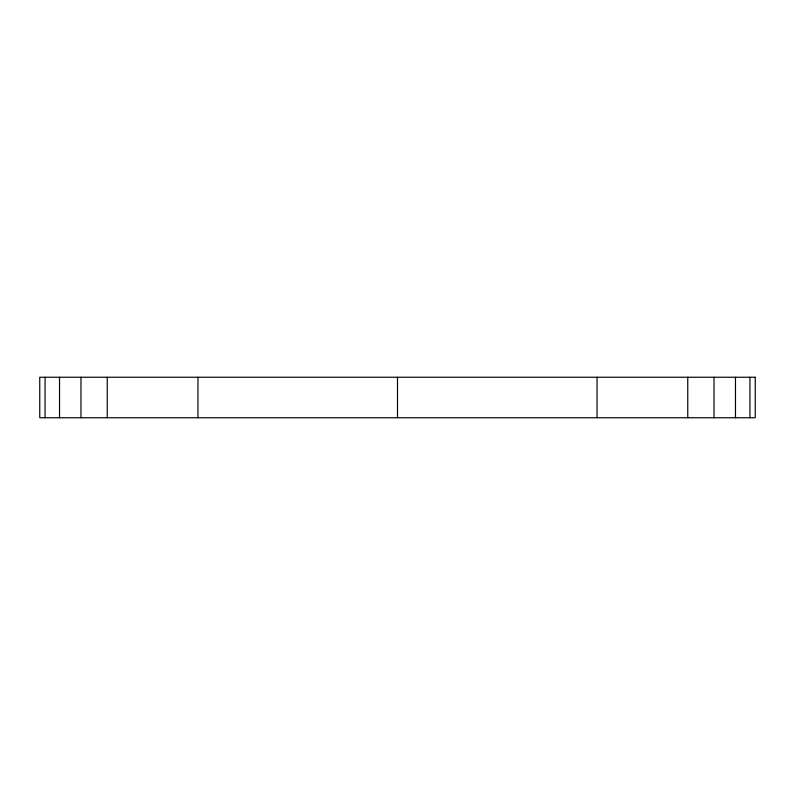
<?xml version="1.0" encoding="UTF-8"?>
<svg xmlns="http://www.w3.org/2000/svg" width="795" height="795" viewBox="0 0 795 795"><rect width="100%" height="100%" fill="white"/><g stroke="black" fill="none" stroke-linecap="round" stroke-linejoin="round"><path stroke-width="1.19" d="M749.943 377.247L749.943 417.753M735.474 377.247L735.474 417.753M714.019 377.247L714.019 417.753M687.755 377.247L687.755 417.753M597.045 377.247L597.045 417.753M397.5 377.247L397.5 417.753M197.955 377.247L197.955 417.753M107.246 377.247L107.246 417.753M80.981 377.247L80.981 417.753M59.526 377.247L59.526 417.753M45.057 377.247L45.057 417.753M755.25 377.247L39.75 377.247L39.75 417.753L755.25 417.753L755.25 377.247"/></g></svg>
